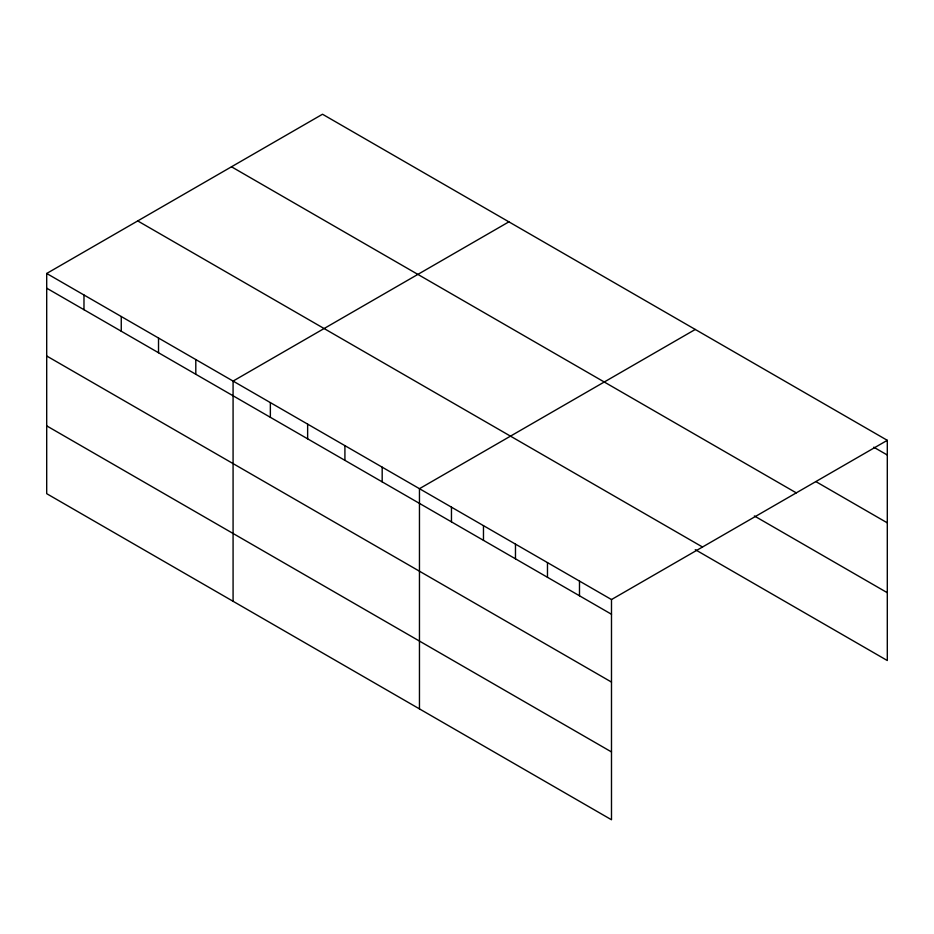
<?xml version="1.0" encoding="UTF-8"?>
<svg xmlns="http://www.w3.org/2000/svg" width="934" height="934" viewBox="0 0 934 934"><rect width="100%" height="100%" fill="white"/><g stroke="black" fill="none" stroke-linecap="round" stroke-linejoin="round"><path stroke-width="1.4" d="M46.7 273.475L611.49 599.558L611.49 819.76L46.7 493.677L46.7 273.475L322.51 114.24L887.3 440.323L887.3 660.525L695.27 549.659M508.89 221.848L233.08 381.084L233.08 601.286M695.27 329.457L419.459 488.692L419.459 708.894M611.49 599.558L887.3 440.323M873.757 447.199L887.3 455.021M815.907 481.617L887.3 522.842M231.492 166.789L796.282 492.872M754.357 515.953L887.3 592.705M137.718 220.926L702.508 547.009M46.7 288.186L611.49 614.257M46.7 355.994L611.49 682.077M46.7 425.869L611.49 751.94M579.489 581.076L579.489 595.787M547.476 562.595L547.476 577.305M515.475 544.125L515.475 558.824M483.473 525.644L483.473 540.342M451.461 507.162L451.461 521.872M382.181 467.163L382.181 481.874M344.915 445.646L344.915 460.345M307.636 424.129L307.636 438.828M270.358 402.601L270.358 417.311M195.801 359.567L195.801 374.265M158.523 338.038L158.523 352.748M121.257 316.521L121.257 331.22M83.978 295.004L83.978 309.703"/></g></svg>
